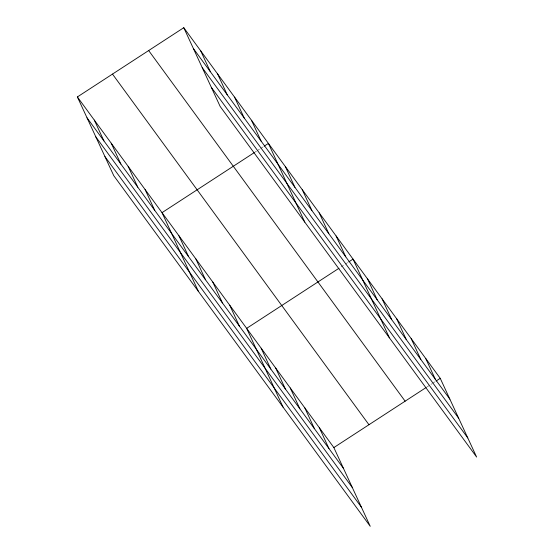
<?xml version="1.0" encoding="UTF-8"?>
<svg xmlns="http://www.w3.org/2000/svg" width="554" height="554" viewBox="0 0 554 554"><rect width="100%" height="100%" fill="white"/><g stroke="black" fill="none" stroke-linecap="round" stroke-linejoin="round"><path stroke-width="0.42" stroke-dasharray="2.77 2.08" d="M255.069 152.094L256.467 151.18M257.174 150.723L259.978 148.894M260.685 148.437L263.489 146.609M341.105 266.883L344.616 264.597M345.315 264.14L348.127 262.312M426.899 387.011L431.815 383.811M432.522 383.354L435.326 381.526"/><path stroke-width="0.83" d="M77.38 96.943L333.854 447.57L370.231 526.3L113.757 175.666L77.38 96.943L183.769 27.7L440.243 378.334L476.62 457.057L220.146 106.43L183.769 27.7M254.362 152.551L162.017 212.653L198.394 291.376M264.196 146.152L268.406 143.41L304.783 222.133M339 268.254L246.648 328.356L283.032 407.086M348.826 261.855L353.043 259.113L389.42 337.843M333.854 447.57L426.199 387.468M436.033 381.069L440.243 378.334M193.401 48.544L449.876 399.178M202.231 67.643L458.698 418.277M211.323 87.324L467.791 437.958M148.666 50.553L405.133 401.179M112.49 74.091L368.957 424.724M87.013 117.787L343.48 468.414M95.835 136.886L352.309 487.52M104.935 156.567L361.402 507.201M425.707 358.459L435.34 379.303M411.179 338.591L420.805 359.435M396.643 318.723L406.276 339.567M382.108 298.855L391.74 319.7M367.579 278.987L377.205 299.832M336.119 235.976L345.744 256.821M319.187 212.833L328.82 233.677M302.262 189.69L311.895 210.534M285.331 166.546L294.963 187.397M251.481 120.266L261.114 141.111M234.55 97.123L244.182 117.967M217.625 73.98L227.258 94.831M200.7 50.843L210.333 71.688M319.319 427.702L328.951 448.546M304.783 407.834L314.416 428.678M290.248 387.966L299.88 408.81M275.719 368.098L285.352 388.943M261.183 348.224L270.816 369.075M229.723 305.219L239.356 326.064M212.798 282.076L222.431 302.92M195.867 258.933L205.499 279.777M178.942 235.789L188.575 256.634M145.086 189.51L154.718 210.354M128.161 166.366L137.794 187.21M111.236 143.223L120.869 164.067M94.305 120.086L103.937 140.931"/></g></svg>
